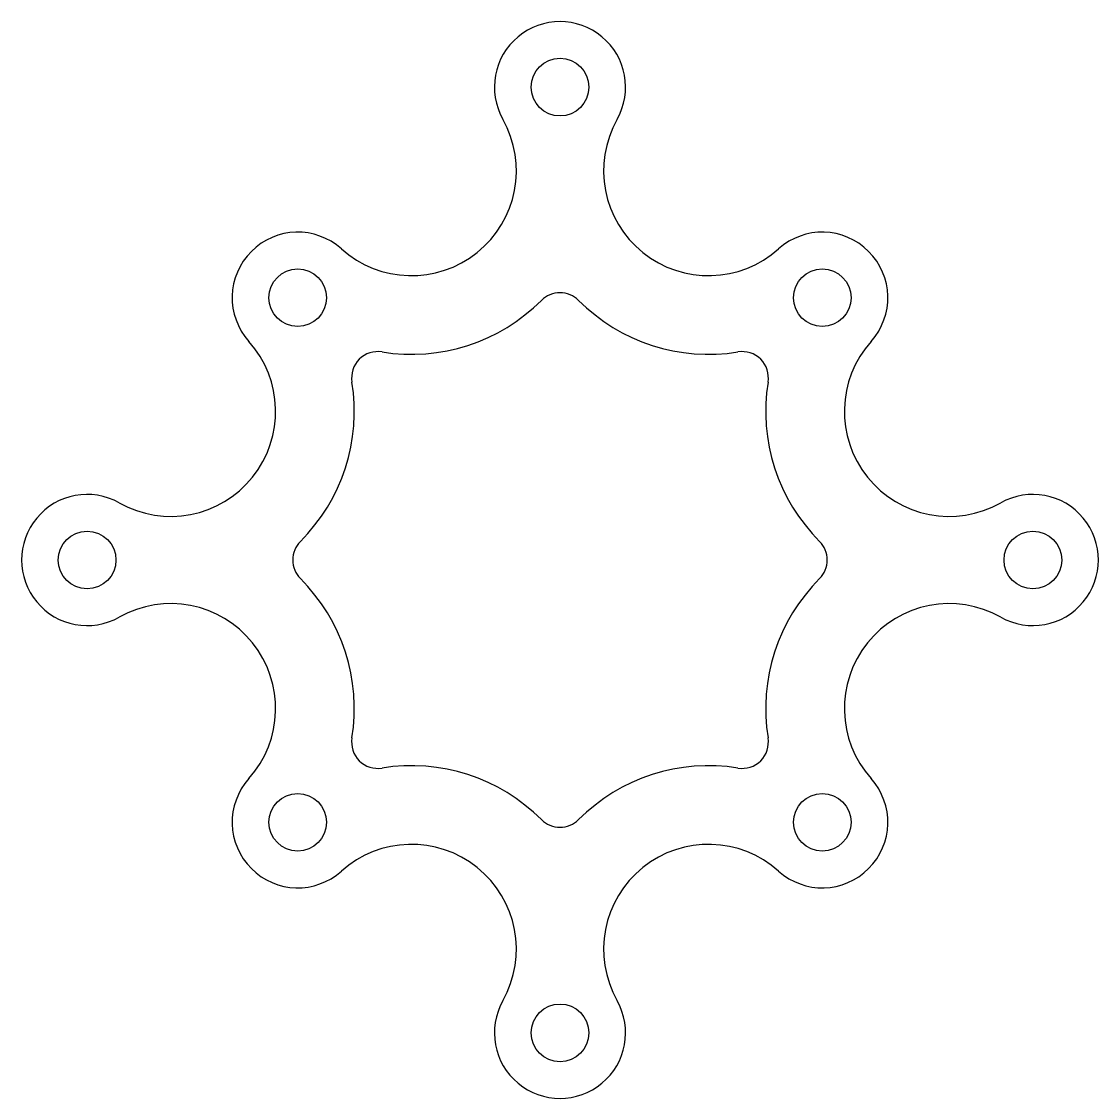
# Model space of a CAD drawing. Header units: millimetres. Extents: x -20.5 to 20.5, y -20.5 to 20.5.
import ezdxf

# ---------------------------------------------------------------- set-up
doc = ezdxf.new("R2010")
doc.units = ezdxf.units.MM
doc.layers.add('Skizzierebene 04', color=7, linetype='Continuous')

msp = doc.modelspace()

# ---------------------------------------------------------------- linework, layer by layer
at = {"layer": 'Skizzierebene 04'}
for centre in [(0, 18.031), (-10, 10), (10, 10), (-18.031, 0), (18.031, 0), (-10, -10), (10, -10), (0, -18.031)]:
    msp.add_circle(centre, 1.1, dxfattribs=at)
for centre, radius, start, end in [((0, 18.031), 2.5, 330.6221, 209.3779), ((-5.664, 14.843), 4, 228.1596, 29.3779), ((5.664, 14.843), 4, 150.6221, 311.8404), ((-10, 10), 2.5, 48.1596, 221.8404), ((10, 10), 2.5, 318.1596, 131.8404), ((-5.664, 14.843), 7, 260.7803, 315.0737), ((0, 9.193), 1, 44.9263, 135.0737), ((5.664, 14.843), 7, 224.9263, 279.2197), ((-14.843, 5.664), 4, 240.6221, 41.8404), ((14.843, 5.664), 4, 138.1596, 299.3779), ((-6.946, 6.946), 1, 80.7803, 189.2197), ((6.946, 6.946), 1, 350.7803, 99.2197), ((-14.843, 5.664), 7, 314.9263, 9.2197), ((14.843, 5.664), 7, 170.7803, 225.0737), ((-18.031, 0), 2.5, 60.6221, 299.3779), ((18.031, 0), 2.5, 240.6221, 119.3779), ((-9.193, 0), 1, 134.9263, 225.0737), ((9.193, 0), 1, 314.9263, 45.0737), ((-14.843, -5.664), 7, 350.7803, 45.0737), ((14.843, -5.664), 7, 134.9263, 189.2197), ((-14.843, -5.664), 4, 318.1596, 119.3779), ((14.843, -5.664), 4, 60.6221, 221.8404), ((-6.946, -6.946), 1, 170.7803, 279.2197), ((6.946, -6.946), 1, 260.7803, 9.2197), ((-5.664, -14.843), 7, 44.9263, 99.2197), ((5.664, -14.843), 7, 80.7803, 135.0737), ((-10, -10), 2.5, 138.1596, 311.8404), ((10, -10), 2.5, 228.1596, 41.8404), ((0, -9.193), 1, 224.9263, 315.0737), ((-5.664, -14.843), 4, 330.6221, 131.8404), ((5.664, -14.843), 4, 48.1596, 209.3779), ((0, -18.031), 2.5, 150.6221, 29.3779)]:
    msp.add_arc(centre, radius, start, end, dxfattribs=at)

doc.saveas('drawing.dxf')
